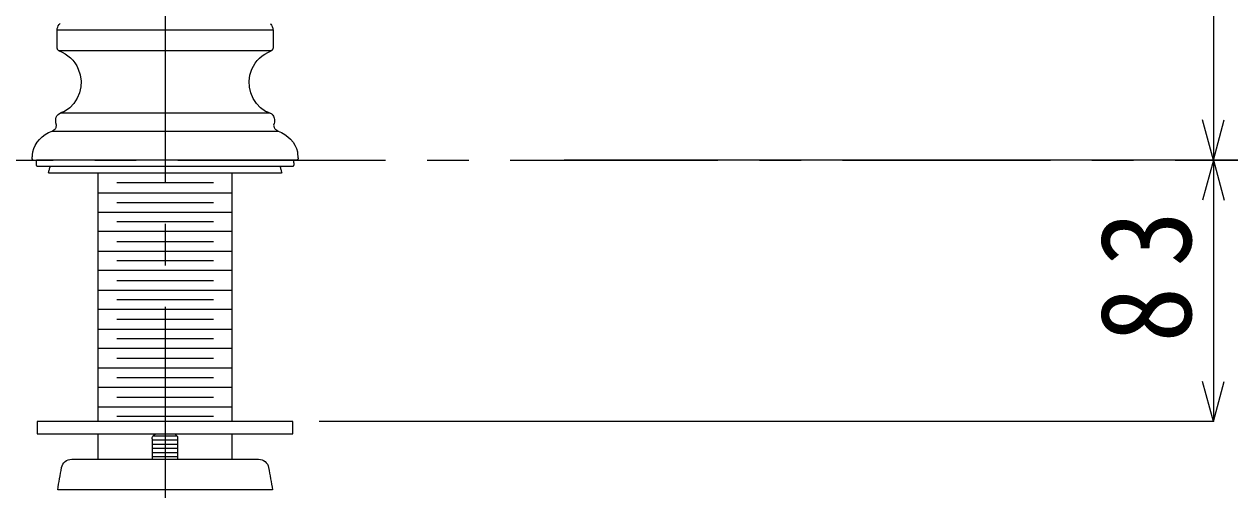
# Model space of a CAD drawing. Units: millimetres, scale not verified. Extents: x -1392 to 1350, y -947 to 991.
# Drawn here: x -508.3 to -218.1, y -147.6 to -35.4 of the extents above; entities that cross this region are included whole.
import ezdxf

# ---------------------------------------------------------------- set-up
doc = ezdxf.new("R2010")
doc.units = ezdxf.units.MM
doc.header["$LTSCALE"] = 10
doc.linetypes.add('CHAIN1', pattern=[8, 5, -1, 1, -1])
for name, color, linetype, lineweight in [('0-0_0', 7, 'Continuous', 5), ('0-1_DEFPOINTS', 7, 'CHAIN1', 5), ('0-2_躯体', 7, 'Continuous', 5), ('0-8_KT_0', 7, 'CHAIN1', 5)]:
    doc.layers.add(name, color=color, linetype=linetype, lineweight=lineweight)
doc.styles.add('ＭＳ ゴシック', font='')
doc.styles.get('ＭＳ ゴシック').set_extended_font_data('MS Gothic')

msp = doc.modelspace()

# ---------------------------------------------------------------- linework, layer by layer
at = {"layer": '0-0_0'}
for p, q in [((-501.51, -61.12), (-447.17, -61.12)), ((-490.42, -131.09), (-490.42, -71.3)), ((-458.26, -71.3), (-458.26, -131.09)), ((-462.71, -73.64), (-485.97, -73.64)), ((-490.42, -75.99), (-458.26, -75.99)), ((-485.97, -78.33), (-462.71, -78.33)), ((-490.42, -80.68), (-458.26, -80.68)), ((-462.71, -83.02), (-485.97, -83.02)), ((-458.26, -85.36), (-490.42, -85.36)), ((-485.97, -87.71), (-462.71, -87.71)), ((-490.42, -90.05), (-458.26, -90.05)), ((-462.71, -92.4), (-485.97, -92.4)), ((-458.26, -94.74), (-490.42, -94.74)), ((-485.97, -97.09), (-462.71, -97.09)), ((-490.42, -99.43), (-458.26, -99.43)), ((-458.26, -104.12), (-490.42, -104.12)), ((-462.71, -101.77), (-485.97, -101.77)), ((-485.97, -106.46), (-462.71, -106.46)), ((-490.42, -108.81), (-458.26, -108.81)), ((-462.71, -111.15), (-485.97, -111.15)), ((-458.26, -113.49), (-490.42, -113.49)), ((-485.97, -115.84), (-462.71, -115.84)), ((-490.42, -118.18), (-458.26, -118.18)), ((-462.71, -120.53), (-485.97, -120.53)), ((-458.26, -122.87), (-490.42, -122.87)), ((-490.42, -127.56), (-458.26, -127.56)), ((-485.97, -125.21), (-462.71, -125.21)), ((-462.71, -129.9), (-485.97, -129.9)), ((-490.42, -140.2), (-490.42, -134.05)), ((-477.35, -134.73), (-477.34, -134.73)), ((-471.33, -135.55), (-477.35, -135.55)), ((-477.17, -134.53), (-471.52, -134.53)), ((-458.26, -134.05), (-458.26, -140.2)), ((-477.35, -136.56), (-471.33, -136.56)), ((-471.33, -137.57), (-477.35, -137.57)), ((-477.35, -138.58), (-471.33, -138.58)), ((-471.33, -139.59), (-477.35, -139.59))]:
    msp.add_line(p, q, dxfattribs=at)
for points in [[(-449.02, -35.27), (-448.88, -35.42), (-448.76, -35.59), (-448.65, -35.77), (-448.55, -35.96), (-448.48, -36.17), (-448.42, -36.38), (-448.38, -36.6), (-448.37, -36.83), (-500.32, -36.83), (-500.28, -36.47), (-500.19, -36.12), (-500.05, -35.8), (-499.86, -35.5), (-499.63, -35.23)], [(-448.37, -36.83), (-448.37, -41.15), (-448.38, -41.2), (-448.42, -41.31), (-448.43, -41.36), (-448.47, -41.47), (-448.48, -41.52), (-448.5, -41.57), (-448.59, -41.64), (-448.63, -41.67), (-448.67, -41.71), (-448.72, -41.74), (-448.76, -41.78), (-448.8, -41.81), (-448.85, -41.84), (-499.83, -41.84), (-499.88, -41.81), (-499.92, -41.78), (-499.96, -41.74), (-500.01, -41.71), (-500.05, -41.67), (-500.09, -41.64), (-500.18, -41.57), (-500.2, -41.52), (-500.21, -41.47), (-500.23, -41.41), (-500.25, -41.36), (-500.26, -41.31), (-500.28, -41.25), (-500.3, -41.2), (-500.32, -41.15), (-500.32, -36.83)], [(-499.83, -41.84), (-499.1, -42.15), (-498.41, -42.53), (-497.75, -42.98), (-497.13, -43.5), (-496.57, -44.09), (-496.06, -44.73), (-495.61, -45.43), (-495.23, -46.19), (-494.75, -47.62), (-494.55, -49.08), (-494.62, -50.52), (-494.93, -51.93), (-495.49, -53.25), (-496.28, -54.46), (-497.29, -55.52), (-498.52, -56.4)], [(-450.16, -56.4), (-451.37, -55.53), (-452.38, -54.48), (-453.18, -53.28), (-453.74, -51.96), (-454.06, -50.56), (-454.13, -49.11), (-453.94, -47.65), (-453.46, -46.2), (-453.1, -45.49), (-452.68, -44.81), (-452.19, -44.17), (-451.64, -43.59), (-451.02, -43.05), (-450.35, -42.58), (-449.63, -42.18), (-448.85, -41.84)], [(-501.51, -61.12), (-501.45, -61.08), (-501.38, -61.04), (-501.31, -61), (-501.25, -60.96), (-501.18, -60.91), (-501.11, -60.87), (-501.04, -60.83), (-500.98, -60.79), (-500.84, -60.66), (-500.73, -60.53), (-500.66, -60.41), (-500.6, -60.29), (-500.56, -60.16), (-500.53, -60.02), (-500.5, -59.86), (-500.46, -59.68), (-500.61, -59.16), (-500.67, -58.67), (-500.66, -58.22), (-500.56, -57.8), (-500.38, -57.44), (-500.11, -57.13), (-499.77, -56.88), (-499.35, -56.7)], [(-498.52, -56.39), (-498.62, -56.43), (-498.73, -56.47), (-498.83, -56.51), (-498.94, -56.55), (-499.04, -56.59), (-499.14, -56.63), (-499.25, -56.67), (-499.35, -56.71), (-449.33, -56.71), (-449.19, -56.75), (-449.06, -56.8), (-448.94, -56.86), (-448.82, -56.94), (-448.71, -57.01), (-448.6, -57.1), (-448.5, -57.2), (-448.41, -57.3), (-448.25, -57.52), (-448.14, -57.77), (-448.06, -58.04), (-448.01, -58.33), (-448, -58.64), (-448.04, -58.97), (-448.11, -59.32), (-448.22, -59.68), (-448.18, -59.86), (-448.15, -60.02), (-448.12, -60.16), (-448.08, -60.29), (-448.03, -60.41), (-447.95, -60.53), (-447.85, -60.66), (-447.71, -60.79), (-447.64, -60.83), (-447.57, -60.87), (-447.51, -60.91), (-447.44, -60.96), (-447.37, -61), (-447.3, -61.04)], [(-449.33, -56.71), (-449.43, -56.67), (-449.54, -56.63), (-449.64, -56.59), (-449.74, -56.55), (-449.85, -56.51), (-449.95, -56.47), (-450.06, -56.43), (-450.16, -56.39)], [(-505.27, -68.16), (-505.51, -68.2), (-505.68, -68.23), (-505.8, -68.25), (-505.89, -68.25), (-505.97, -68.21), (-506.07, -68.14), (-506.19, -68.03), (-506.35, -67.86), (-506.33, -67.65), (-506.31, -67.43), (-506.29, -67.21), (-506.24, -66.78), (-506.22, -66.57), (-506.2, -66.35), (-506.18, -66.14), (-505.95, -65.35), (-505.6, -64.58), (-505.14, -63.84), (-504.58, -63.15), (-503.93, -62.52), (-503.19, -61.96), (-502.38, -61.49), (-501.51, -61.12)], [(-447.3, -61.04), (-447.24, -61.08), (-447.17, -61.12), (-446.32, -61.48), (-445.53, -61.95), (-444.79, -62.49), (-444.13, -63.12), (-443.56, -63.8), (-443.09, -64.54), (-442.74, -65.33), (-442.51, -66.14)], [(-442.51, -66.14), (-442.48, -66.35), (-442.46, -66.57), (-442.44, -66.78), (-442.4, -67.21), (-442.37, -67.43), (-442.35, -67.65), (-442.33, -67.86), (-442.36, -67.89), (-442.39, -67.92), (-442.42, -67.95), (-442.45, -67.98), (-442.48, -68.01), (-442.51, -68.04), (-442.54, -68.07), (-442.57, -68.11), (-505.11, -68.11), (-505.16, -68.11), (-505.2, -68.13), (-505.24, -68.15), (-505.28, -68.18), (-505.31, -68.21), (-505.33, -68.25), (-505.34, -68.3), (-505.35, -68.35), (-505.35, -68.47), (-505.36, -68.72), (-505.36, -68.96), (-505.36, -69.08), (-505.36, -69.21), (-505.36, -69.33), (-505.35, -69.35), (-505.34, -69.38), (-505.31, -69.44), (-505.3, -69.46), (-505.3, -69.49), (-505.29, -69.51), (-505.27, -69.52), (-505.24, -69.53), (-505.18, -69.55)], [(-505.18, -69.55), (-505.16, -69.56), (-505.11, -69.58), (-443.57, -69.58), (-443.55, -69.57), (-443.52, -69.56), (-443.5, -69.55), (-443.46, -69.53), (-443.44, -69.53), (-443.41, -69.52), (-443.39, -69.51), (-443.38, -69.49), (-443.37, -69.46), (-443.36, -69.44), (-443.35, -69.4), (-443.34, -69.38), (-443.33, -69.35), (-443.32, -69.33), (-443.32, -69.21), (-443.32, -69.08), (-443.32, -68.96), (-443.33, -68.72), (-443.33, -68.59), (-443.33, -68.47), (-443.33, -68.35), (-443.34, -68.3), (-443.35, -68.25), (-443.38, -68.21), (-443.4, -68.18), (-443.44, -68.15), (-443.48, -68.13), (-443.52, -68.11), (-443.58, -68.11)], [(-446.7, -69.58), (-446.65, -69.78), (-446.6, -69.97), (-446.54, -70.17), (-446.49, -70.36), (-446.44, -70.56), (-446.39, -70.76), (-446.33, -70.95), (-446.28, -71.15), (-446.29, -71.17), (-446.3, -71.19), (-446.31, -71.2), (-446.32, -71.22), (-446.33, -71.24), (-446.34, -71.26), (-446.35, -71.28), (-446.36, -71.3), (-502.32, -71.3), (-502.33, -71.28), (-502.34, -71.26), (-502.35, -71.24), (-502.36, -71.22), (-502.37, -71.2), (-502.38, -71.19), (-502.39, -71.17), (-502.4, -71.15), (-502.35, -70.95), (-502.3, -70.76), (-502.24, -70.56), (-502.19, -70.36), (-502.14, -70.17), (-502.09, -69.97), (-502.04, -69.78), (-501.98, -69.58)], [(-477.35, -140.16), (-477.35, -136.67), (-477.37, -135.95), (-477.41, -135.46), (-477.44, -135.15), (-477.44, -134.93), (-477.39, -134.78), (-477.26, -134.61), (-477.03, -134.39), (-476.67, -134.05)], [(-471.75, -134.3), (-471.84, -134.22), (-471.92, -134.13), (-472.01, -134.05)], [(-471.75, -134.3), (-471.67, -134.39), (-471.58, -134.48), (-471.5, -134.56), (-471.41, -134.64), (-471.33, -134.73), (-471.33, -140.16)]]:
    msp.add_lwpolyline(points, dxfattribs=at)
for points in [[(-443.57, -134.05), (-443.57, -131.09), (-505.11, -131.09), (-505.11, -134.05)], [(-451.86, -140.16), (-451.42, -140.2), (-451.01, -140.32), (-450.63, -140.49), (-450.28, -140.74), (-449.98, -141.03), (-449.73, -141.38), (-449.55, -141.77), (-449.43, -142.2), (-449.32, -142.86), (-449.2, -143.53), (-449.08, -144.2), (-448.96, -144.87), (-448.84, -145.54), (-448.72, -146.21), (-448.61, -146.88), (-448.49, -147.54), (-500.19, -147.54), (-500.07, -146.88), (-499.96, -146.21), (-499.84, -145.54), (-499.72, -144.87), (-499.6, -144.2), (-499.49, -143.53), (-499.37, -142.86), (-499.25, -142.2), (-499.13, -141.78), (-498.95, -141.39), (-498.71, -141.04), (-498.41, -140.75), (-498.07, -140.5), (-497.68, -140.32), (-497.26, -140.2), (-496.82, -140.16)]]:
    msp.add_lwpolyline(points, close=True, dxfattribs=at)
at = {"layer": '0-1_DEFPOINTS'}
msp.add_line((-474.29, 376.51), (-474.29, -161.53), dxfattribs=at)
at = {"layer": '0-2_躯体'}
for p, q in [((-222.05, 87.51), (-222.05, -68.11)), ((-222.05, -68.11), (-224.64, -58.45)), ((-222.05, -68.11), (-219.46, -58.45)), ((-137.02, -68.11), (-378.29, -68.11)), ((-222.05, -68.11), (-224.64, -77.76)), ((-222.05, -68.11), (-222.05, -131.09)), ((-222.05, -68.11), (-219.46, -77.76)), ((-222.05, -131.09), (-224.64, -121.43)), ((-222.05, -131.09), (-219.46, -121.43)), ((-222.05, -131.09), (-437.27, -131.09))]:
    msp.add_line(p, q, dxfattribs=at)
at = {"layer": '0-8_KT_0'}
msp.add_line((-951.28, -68.11), (889.6, -68.11), dxfattribs=at)

# ---------------------------------------------------------------- texts
at = {"layer": '0-2_躯体', "insert": (-227.05, -112.1), "char_height": 21.99, "attachment_point": 7, "rotation": 90, "style": 'ＭＳ ゴシック'}
msp.add_mtext('\\T1.36;\\W0.9;83', dxfattribs=at)

doc.saveas('drawing.dxf')
